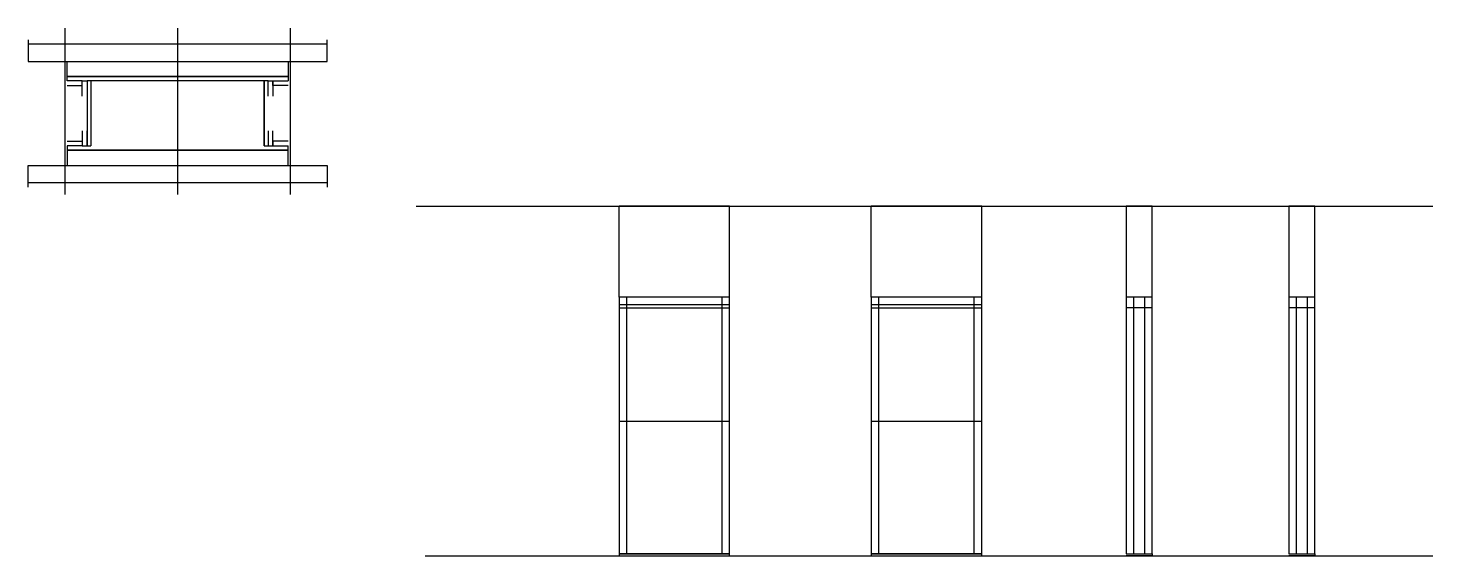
# Model space of a CAD drawing. Header units: metres. Extents: x 3518 to 4815, y 6238 to 6725.
import ezdxf

# ---------------------------------------------------------------- set-up
doc = ezdxf.new("R2010")
doc.units = ezdxf.units.M
for name, color, linetype in [('CHAPA', 7, 'Continuous'), ('COTA', 7, 'Continuous'), ('Hachura', 7, 'Continuous'), ('Madeira', 7, 'Continuous'), ('Nível', 7, 'Continuous'), ('Painéis', 7, 'Continuous'), ('Perfil Metálico', 7, 'Continuous'), ('SARR_2.2x7', 7, 'Continuous'), ('SARRAFO', 7, 'Continuous')]:
    doc.layers.add(name, color=color, linetype=linetype)

msp = doc.modelspace()

# ---------------------------------------------------------------- linework, layer by layer
at = {"layer": 'CHAPA', "color": 7, "lineweight": 25}
for points in [[(3554.4, 6676.7), (3554.4, 6680.7), (3758.4, 6680.7), (3758.4, 6676.7)], [(3554.4, 6676.7), (3554.4, 6680.7), (3758.4, 6680.7), (3758.4, 6676.7)], [(3576.4, 6676.7), (3572.8, 6676.7), (3572.8, 6616.7), (3576.4, 6616.7)], [(3576.4, 6676.7), (3572.8, 6676.7), (3572.8, 6616.7), (3576.4, 6616.7)], [(3740, 6676.7), (3736.4, 6676.7), (3736.4, 6616.7), (3740, 6616.7)], [(3740, 6676.7), (3736.4, 6676.7), (3736.4, 6616.7), (3740, 6616.7)], [(3554.4, 6616.7), (3554.4, 6612.7), (3758.4, 6612.7), (3758.4, 6616.7)], [(3554.4, 6616.7), (3554.4, 6612.7), (3758.4, 6612.7), (3758.4, 6616.7)]]:
    msp.add_lwpolyline(points, dxfattribs=at)
at = {"layer": 'COTA', "color": 7, "lineweight": 25}
for p, q in [((4166, 6561), (4064, 6561)), ((4064, 6477), (4064, 6561)), ((4166, 6477), (4166, 6561)), ((4398.8, 6561), (4296.8, 6561)), ((4296.8, 6477), (4296.8, 6561)), ((4398.8, 6477), (4398.8, 6561))]:
    msp.add_line(p, q, dxfattribs=at)
for points in [[(4555.9, 6477), (4555.9, 6561), (4531.9, 6561), (4531.9, 6477)], [(4706.1, 6477), (4706.1, 6561), (4682.1, 6561), (4682.1, 6477)]]:
    msp.add_lwpolyline(points, dxfattribs=at)
at = {"layer": 'Hachura', "color": 7, "lineweight": 25}
for p, q in [((3552.4, 6725.5), (3552.4, 6571.7)), ((3656.4, 6725.5), (3656.4, 6571.7)), ((3760.4, 6725.5), (3760.4, 6571.7))]:
    msp.add_line(p, q, dxfattribs=at)
at = {"layer": 'Madeira', "color": 7, "lineweight": 25}
for points in [[(3758.4, 6694.7), (3758.4, 6680.7), (3554.4, 6680.7), (3554.4, 6694.7)], [(3758.4, 6598.7), (3758.4, 6612.7), (3554.4, 6612.7), (3554.4, 6598.7)]]:
    msp.add_lwpolyline(points, dxfattribs=at)
at = {"layer": 'Nível', "color": 7, "lineweight": 25}
for p, q in [((3876.5, 6561), (4815.2, 6561)), ((3884.8, 6238), (4815.2, 6238))]:
    msp.add_line(p, q, dxfattribs=at)
at = {"layer": 'Painéis', "color": 7, "lineweight": 25}
for p, q in [((4064, 6477), (4064, 6238)), ((4166, 6477), (4064, 6477)), ((4166, 6238), (4166, 6477)), ((4296.8, 6477), (4296.8, 6238)), ((4398.8, 6477), (4296.8, 6477)), ((4398.8, 6238), (4398.8, 6477)), ((4531.9, 6477), (4531.9, 6240)), ((4555.9, 6477), (4531.9, 6477)), ((4555.9, 6240), (4555.9, 6477)), ((4682.1, 6477), (4682.1, 6240)), ((4706.1, 6477), (4682.1, 6477)), ((4706.1, 6240), (4706.1, 6477)), ((4064, 6467), (4166, 6467)), ((4296.8, 6467), (4398.8, 6467)), ((4555.9, 6467), (4531.9, 6467)), ((4706.1, 6467), (4682.1, 6467)), ((4166, 6362), (4064, 6362)), ((4398.8, 6362), (4296.8, 6362)), ((4064, 6240), (4166, 6240)), ((4296.8, 6240), (4398.8, 6240)), ((4531.9, 6240), (4555.9, 6240)), ((4682.1, 6240), (4706.1, 6240))]:
    msp.add_line(p, q, dxfattribs=at)
for points in [[(3736.4, 6616.7), (3736.4, 6676.7), (3576.4, 6676.7), (3576.4, 6616.7)], [(4166, 6240), (4064, 6240), (4064, 6238), (4166, 6238)], [(4398.8, 6240), (4296.8, 6240), (4296.8, 6238), (4398.8, 6238)], [(4531.9, 6240), (4555.9, 6240), (4555.9, 6238), (4531.9, 6238)], [(4682.1, 6240), (4706.1, 6240), (4706.1, 6238), (4682.1, 6238)]]:
    msp.add_lwpolyline(points, dxfattribs=at)
at = {"layer": 'Perfil Metálico', "color": 7, "lineweight": 25}
for points in [[(3518.4, 6714.7), (3518.4, 6694.7), (3794.4, 6694.7), (3794.4, 6714.7)], [(3794.4, 6698.7), (3794.4, 6710.7), (3518.4, 6710.7), (3518.4, 6698.7)], [(3518.4, 6578.7), (3518.4, 6598.7), (3794.4, 6598.7), (3794.4, 6578.7)], [(3794.4, 6594.7), (3794.4, 6582.7), (3518.4, 6582.7), (3518.4, 6594.7)]]:
    msp.add_lwpolyline(points, dxfattribs=at)
at = {"layer": 'SARR_2.2x7', "color": 7, "lineweight": 25}
for p, q in [((4071, 6477), (4071, 6477)), ((4071, 6467), (4071, 6477)), ((4159, 6467), (4159, 6477)), ((4303.8, 6467), (4303.8, 6477)), ((4391.8, 6467), (4391.8, 6477)), ((4538.9, 6477), (4538.9, 6240)), ((4548.9, 6477), (4548.9, 6240)), ((4689.1, 6477), (4689.1, 6240)), ((4699.1, 6477), (4699.1, 6240)), ((4166, 6470), (4064, 6470)), ((4071, 6470), (4071, 6470)), ((4071, 6362), (4071, 6467)), ((4159, 6362), (4159, 6467)), ((4398.8, 6470), (4296.8, 6470)), ((4303.8, 6362), (4303.8, 6467)), ((4391.8, 6362), (4391.8, 6467)), ((4071, 6240), (4071, 6362)), ((4159, 6240), (4159, 6362)), ((4303.8, 6240), (4303.8, 6362)), ((4391.8, 6240), (4391.8, 6362)), ((4071, 6240), (4071, 6240)), ((4159, 6240), (4159, 6240)), ((4303.8, 6240), (4303.8, 6240)), ((4391.8, 6240), (4391.8, 6240))]:
    msp.add_line(p, q, dxfattribs=at)
at = {"layer": 'SARRAFO', "color": 7, "lineweight": 25}
for points in [[(3554.4, 6672.3), (3568.4, 6672.3), (3568.4, 6676.7), (3554.4, 6676.7)], [(3568.4, 6662.7), (3568.4, 6676.7), (3572.8, 6676.7), (3572.8, 6662.7)], [(3740, 6662.7), (3740, 6676.7), (3744.4, 6676.7), (3744.4, 6662.7)], [(3758.4, 6672.3), (3744.4, 6672.3), (3744.4, 6676.7), (3758.4, 6676.7)], [(3568.4, 6630.7), (3568.4, 6616.7), (3572.8, 6616.7), (3572.8, 6630.7)], [(3740, 6630.7), (3740, 6616.7), (3744.4, 6616.7), (3744.4, 6630.7)], [(3554.4, 6621.1), (3568.4, 6621.1), (3568.4, 6616.7), (3554.4, 6616.7)], [(3758.4, 6621.1), (3744.4, 6621.1), (3744.4, 6616.7), (3758.4, 6616.7)]]:
    msp.add_lwpolyline(points, dxfattribs=at)

doc.saveas('drawing.dxf')
